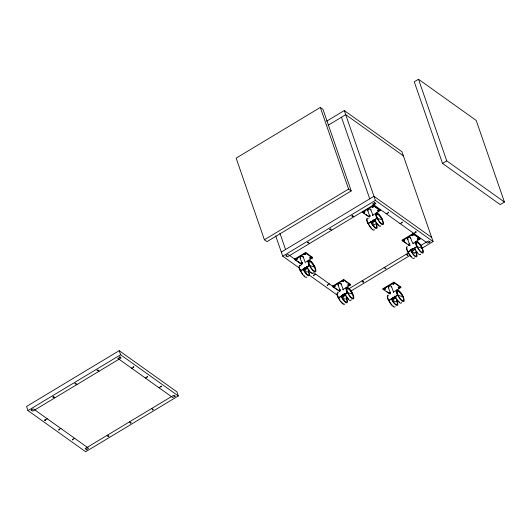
<?xml version="1.0" encoding="UTF-8"?>
<svg xmlns="http://www.w3.org/2000/svg" width="531" height="531" viewBox="0 0 531 531"><rect width="100%" height="100%" fill="white"/><g stroke="black" fill="none" stroke-linecap="round" stroke-linejoin="round"><path stroke-width="0.8" d="M333.979 285.983L334.444 286.315L335.134 285.97M343.676 280.667C341.048 282.439 345.402 280.853 342.78 281.191M384.318 288.625L384.783 288.957L385.473 288.612M394.015 283.302L392.967 283.833L393.212 283.156M400.693 287.032L393.863 282.16L382.931 288.711L383.116 289.402L390.139 294.068M411.99 234.967L412.302 235.299L413.145 234.954M417.266 238.724L417.572 239.063L418.415 238.718M313.25 272.695L313.171 273.087A6.485 1.965 58.9 0 1 310.562 272.483A6.485 1.965 58.9 0 1 306.858 267.159L309.507 265.566M337.45 293.676L337.377 294.061A6.485 1.965 58.9 0 0 337.45 295.117M351.197 299.723L351.117 300.115A6.485 1.965 58.9 0 1 348.25 299.258A6.485 1.965 58.9 0 1 344.46 293.397M367.14 219.383L367.06 219.774A6.485 1.965 58.9 0 0 367.133 220.83M406.992 247.758L406.912 248.143A6.485 1.965 58.9 0 0 406.985 249.198M401.536 302.365L401.456 302.75A6.485 1.965 58.9 0 1 398.589 301.893A6.485 1.965 58.9 0 1 394.798 296.039M414.353 257.781L414.306 258.02A6.485 1.965 58.9 0 1 410.908 256.599A6.485 1.965 58.9 0 1 407.138 249.849M297.247 258.836L296.039 259.141M304.502 253.851L305.086 253.433M363.722 211.59L364.133 212.028L364.883 211.577M368.999 215.354L369.118 215.765L369.875 215.632M370.333 215.851L369.198 216.23L369.868 215.52M339.309 289.647L340.039 289.999M340.643 290.145L339.508 290.523L340.179 289.813M389.648 292.282L389.774 292.7L390.531 292.561M412.872 243.384L420.067 238.99L413.317 234.118L402.272 240.769L409.341 245.514M309.839 257.508L310.21 257.25M306.088 261.849L312.44 258.026L312.414 257.316L305.577 252.49L294.619 259.095L294.831 259.739L301.854 264.398M312.44 258.026L305.756 253.002L294.831 259.739M372.311 215.44L380.216 210.615L373.466 205.743L362.427 212.347L369.49 217.139M302.365 262.805L301.316 262.905M86.128 449.292L86.161 449.923L87.077 449.372L85.139 448.589L173.544 395.343L175.489 396.126L174.573 396.677L174.533 396.046M130.334 422.669L130.367 423.3L131.283 422.749L129.345 421.966M152.437 409.361L152.47 409.985L153.386 409.434L151.448 408.651M342.628 289.727L350.394 285.054L350.314 284.258L343.603 279.518L332.565 286.123L332.778 286.767L339.8 291.426M350.394 285.054L343.703 280.029L332.778 286.767M419.928 239.136L419.855 238.346L412.906 233.647L402.133 240.151L406.759 243.629M385.101 268.288L385.134 268.918L386.05 268.361L384.112 267.578M407.204 254.973L407.237 255.603L408.153 255.053L406.215 254.269M429.307 241.665L429.34 242.295L430.256 241.738L428.318 240.955L420.685 245.554M393.67 291.944L400.878 287.497L394.181 282.684L383.116 289.402M398.343 286.986L398.369 287.623L399.266 286.986M320.306 107.441L236.136 158.138L264.398 239.76L267.033 241.638L351.21 190.948L322.948 109.326L320.306 107.441L348.568 189.063L351.21 190.948M326.598 121.207L344.28 110.561L401.96 151.733L433.07 241.565L421.753 248.382M328.025 125.316L345.701 114.669L403.387 155.835M418.501 79.258L414.266 81.807L442.529 163.429L500.215 204.594L504.45 202.045L476.188 120.424L418.501 79.258L446.763 160.873L504.45 202.045M264.398 239.76L348.568 189.063M281.317 252.086L373.963 196.291L431.65 237.457M119.196 350.672L26.55 406.467L27.97 410.576L85.657 451.742L178.303 395.947L176.883 391.838L119.196 350.672L120.617 354.774L178.303 395.947M275.669 235.764L282.744 256.194L375.384 200.393L433.07 241.565M27.97 410.576L120.617 354.774M286.707 255.537C284.981 257.376 286.163 254.415 288.293 254.581L296.165 260.197M374.056 202.928C375.782 201.09 374.601 204.057 372.47 203.884L427.515 243.171L429.108 242.216M31.94 409.919C30.214 411.757 31.395 408.797 33.526 408.963L88.571 448.25L86.984 449.213M119.289 357.31C121.015 355.478 119.827 358.438 117.703 358.272L172.748 397.56L174.334 396.597M442.529 163.429L446.763 160.873M368.142 223.724L370.791 222.131L372.49 222.635L375.809 220.637M370.963 221.308L371.229 221.865L374.109 220.133L375.244 220.471M377.143 218.301L374.494 219.9A6.485 1.965 58.9 0 0 378.198 225.217A6.485 1.965 58.9 0 0 380.807 225.821M299.942 265.679L301.528 264.723M386.229 213.708C388.36 213.874 389.548 210.913 387.822 212.752M374.767 224.288A2.33 0.704 58.9 0 1 374.136 224.805A2.33 0.704 58.9 0 1 372.603 222.874L372.901 222.316L371.229 221.865M307.622 261.644L309.699 260.396M45.168 420.061L47.286 418.786M131.462 368.089C133.593 368.262 134.774 365.295 133.049 367.133M300.506 270.989L303.155 269.39L304.854 269.901L307.595 268.248M307.608 267.73L306.473 267.392L303.593 269.124L305.298 269.635L305.033 269.078M307.13 271.553A2.33 0.704 58.9 0 1 306.506 272.071A2.33 0.704 58.9 0 1 304.973 270.133L305.272 269.582M314.233 275.184C312.507 277.023 313.688 274.056 315.819 274.228M399.996 223.531C402.12 223.697 403.308 220.737 401.582 222.575M59.459 429.566C57.733 431.404 58.921 428.444 61.052 428.61M145.222 377.913C147.352 378.079 148.541 375.118 146.815 376.957M327.992 285.008C326.266 286.84 327.454 283.879 329.578 284.045M413.755 233.355L415.873 232.074M73.225 439.389C71.499 441.228 72.681 438.261 74.811 438.433M158.988 387.736L161.105 386.462M415.8 242.342L417.187 241.505M346.265 288.253L347.646 287.424M407.994 252.099L410.642 250.506L412.461 251.243A2.33 0.704 58.9 0 0 414.074 253.227A2.33 0.704 58.9 0 0 414.572 252.437M410.821 249.683L411.08 250.24L413.961 248.508L415.096 248.847M416.994 246.676L414.346 248.269A6.485 1.965 58.9 0 0 418.05 253.592A6.485 1.965 58.9 0 0 420.658 254.196M348.913 288.778L408.279 253.021M412.096 250.406A2.33 0.704 58.9 0 0 412.315 250.957L412.76 250.692L412.521 250.187M412.341 251.01L415.083 249.358M345.289 294.201L344.154 293.862L342.827 294.665L343.092 295.223L342.8 294.44M338.459 298.017L341.101 296.417L342.807 296.929L346.119 294.931M341.28 295.594L341.546 296.159L344.42 294.42L345.555 294.758M344.811 294.187L347.453 292.594M351.037 290.975L410.443 255.192M345.104 298.78A2.33 0.704 58.9 0 1 344.367 299.039A2.33 0.704 58.9 0 1 342.92 297.161L342.98 296.106M395.907 291.313L397.984 290.065M395.88 297.918L393.139 299.57L391.44 299.059L388.792 300.652A6.485 1.965 58.9 0 0 392.495 305.975A6.485 1.965 58.9 0 0 395.104 306.579M395.894 297.4L394.759 297.061L391.878 298.794L393.584 299.305L393.318 298.741M395.15 296.829L397.792 295.236M395.442 301.422A2.33 0.704 58.9 0 1 394.706 301.681A2.33 0.704 58.9 0 1 393.259 299.803L393.557 299.245M302.418 263.409L301.469 263.33L302.385 262.779M409.726 244.008L408.804 244.021M409.905 244.519L408.983 244.532L409.72 243.895M339.548 290.955L339.196 290.955L339.375 291.473M390.557 293.152L389.754 292.999L390.517 292.448M300.234 265.288L299.391 265.633L299.796 266.071M294.652 259.221L301.362 263.967M377.541 218.42L382.054 219.768M417.393 246.796L421.906 248.143M411.08 250.24L412.779 250.745M309.905 265.686L314.418 267.033M307.343 267.173L306.208 266.834L306.473 267.392M398.19 295.355L402.704 296.696M347.851 292.714L352.365 294.061M341.546 296.159L343.218 296.61M380.176 210.482L373.353 205.238L372.981 205.305L373.154 205.822M372.211 206.851L373.339 206.287M394.009 282.173L394.234 282.711M301.25 263.927L301.429 264.445M309.852 257.874L310.708 257.8L310.914 257.243M347.798 284.901L348.927 284.344M374.587 202.61L375.908 203.552L287.497 256.798L286.176 255.856M362.567 212.201L362.388 211.683L364.266 213.376M365.587 214.312L368.886 216.668M352.484 215.925L353.805 216.86M330.382 229.233L331.702 230.175M386.236 291.247L388.871 293.125M308.279 242.548L309.6 243.49M362.009 280.892L363.33 281.835M298.78 262.068L301.402 263.934M313.854 272.821L339.402 291.061M282.744 256.194L299.511 268.162M309.573 275.343L337.743 295.448M119.82 356.991L121.134 357.934L32.73 411.18L31.409 410.244M97.717 370.306L99.031 371.249M75.614 383.614L76.929 384.557M53.512 396.929L54.826 397.872M107.242 435.274L108.556 436.216M403.527 240.258L404.31 240.317L404.722 239.76M400.653 286.899L400.825 287.417M304.509 254.044L305.292 254.103L305.703 253.546M378.55 209.984L378.191 210.608L377.422 210.541M412.633 249.304L412.156 248.634M373.844 219.575L374.109 220.133M372.516 220.372L372.782 220.929L372.49 220.146M394.493 296.504L394.759 297.061M393.166 297.3L393.431 297.864L393.139 297.075M392.98 297.42L393.239 297.977M344.154 293.862L344.42 294.42M342.641 294.778L342.9 295.336M304.88 267.637L305.146 268.195M304.688 267.75L304.953 268.308M410.609 237.795L412.587 243.171M407.562 238.923L410.111 245.826M370.751 209.426L373.014 215.559M367.711 210.548L369.974 216.688M391.407 286.355L393.67 292.495M388.367 287.483L390.63 293.616M341.068 283.713L343.331 289.853M338.028 284.842L340.291 290.975M303.121 256.685L305.385 262.825M300.075 257.814L302.345 263.947M419.855 238.346L420.028 238.857M413.257 233.64L413.437 234.151M412.833 233.68L413.005 234.198M408.737 245.043L408.91 245.554M402.246 240.058L402.418 240.57M402.14 240.337L402.319 240.848M380.077 210.761L380.037 210.004M344.28 110.561L375.384 200.393M373.406 205.265L373.585 205.776M400.553 287.178L400.726 287.689M341.466 117.218L369.729 198.84M393.63 282.24L393.81 282.751M362.288 211.962L362.467 212.473M383.043 288.612L383.216 289.13M350.314 284.258L350.493 284.775M343.723 279.558L343.896 280.069M343.291 279.598L343.471 280.109M332.705 285.977L332.884 286.488M312.367 257.23L312.54 257.747M305.77 252.53L305.949 253.041M305.345 252.57L305.517 253.081M294.758 258.949L294.931 259.46M279.903 233.209L285.552 249.537M368.275 210.92A1.62 0.823 -20.2 0 1 367.976 209.818A1.62 0.823 -20.2 0 1 370.074 209.041A1.62 0.823 -20.2 0 1 370.572 210.07M382.712 219.967A7.135 2.164 58.9 0 0 378.643 214.112A7.135 2.164 58.9 0 0 375.775 213.449L375.689 213.88A7.135 2.164 58.9 0 0 376.877 218.228L367.877 223.644A7.135 2.164 58.9 0 1 366.689 219.296L366.775 218.872A7.135 2.164 58.9 0 1 368.335 218.553M374.089 221.195A1.62 0.823 -20.2 0 1 373.485 221.5M370.791 222.131A6.485 1.965 58.9 0 0 374.494 227.447A6.485 1.965 58.9 0 0 377.103 228.051L377.176 227.666A6.485 1.965 58.9 0 0 376.094 223.717M370.89 221.58A5.509 1.673 58.9 0 0 374.116 226.558A5.509 1.673 58.9 0 0 376.552 227.281L376.618 226.956A5.509 1.673 58.9 0 0 375.696 223.597M372.463 222.582A2.33 0.704 58.9 0 1 372.171 221.779M374.455 229.651A6.485 1.965 58.9 0 1 371.056 228.224A6.485 1.965 58.9 0 1 367.286 221.473M373.041 229.266A5.509 1.673 58.9 0 1 372.702 229.126M371.468 228.151A5.509 1.673 58.9 0 1 370.114 226.518M369.676 225.881A5.509 1.673 58.9 0 1 369.264 225.21M368.886 224.527A5.509 1.673 58.9 0 1 368.541 223.843M368.242 223.173A5.509 1.673 58.9 0 1 368.003 222.529M379.054 225.297A5.509 1.673 58.9 0 1 376.466 222.695M376.034 222.051A5.509 1.673 58.9 0 1 374.893 220.02M408.127 239.295A1.62 0.823 -20.2 0 1 407.748 238.28A1.62 0.823 -20.2 0 1 409.666 237.41A1.62 0.823 -20.2 0 1 410.589 238.167M422.57 248.342A7.135 2.164 58.9 0 0 418.494 242.488A7.135 2.164 58.9 0 0 415.627 241.824L415.541 242.249A7.135 2.164 58.9 0 0 416.729 246.596L407.728 252.019A7.135 2.164 58.9 0 1 406.54 247.672L406.627 247.247A7.135 2.164 58.9 0 1 407.357 246.676M414.26 249.318A1.62 0.823 -20.2 0 1 413.941 249.57M411.784 249.935A1.62 0.823 -20.2 0 1 411.671 249.862M411.83 248.886A1.62 0.823 -20.2 0 1 411.983 248.76M413.715 243.477A6.485 1.965 58.9 0 1 414.007 243.417M410.297 249.716A6.485 1.965 58.9 0 0 414.087 255.57A6.485 1.965 58.9 0 0 416.954 256.427L417.034 256.042A6.485 1.965 58.9 0 0 415.952 252.086M410.742 249.955A5.509 1.673 58.9 0 0 413.968 254.926A5.509 1.673 58.9 0 0 416.404 255.657L416.47 255.331A5.509 1.673 58.9 0 0 415.554 251.966M411.319 256.526A5.509 1.673 58.9 0 1 409.965 254.893M409.116 253.586A5.509 1.673 58.9 0 1 408.392 252.218M417.22 252.212A5.509 1.673 58.9 0 1 416.317 251.063M415.474 249.756A5.509 1.673 58.9 0 1 414.744 248.389M300.334 258.079A1.62 0.823 -20.2 0 1 300.533 256.904A1.62 0.823 -20.2 0 1 302.557 256.32A1.62 0.823 -20.2 0 1 302.935 257.329M315.082 267.232A7.135 2.164 58.9 0 0 311.007 261.378A7.135 2.164 58.9 0 0 308.139 260.714L308.053 261.139A7.135 2.164 58.9 0 0 309.241 265.487L300.241 270.91A7.135 2.164 58.9 0 1 299.053 266.562L299.139 266.131A7.135 2.164 58.9 0 1 300.254 265.626M306.453 268.46A1.62 0.823 -20.2 0 1 306.062 268.673M303.155 269.39A6.485 1.965 58.9 0 0 306.858 274.713A6.485 1.965 58.9 0 0 309.467 275.317L309.546 274.925A6.485 1.965 58.9 0 0 308.465 270.976M303.254 268.839A5.509 1.673 58.9 0 0 306.48 273.817A5.509 1.673 58.9 0 0 308.916 274.547L308.982 274.215A5.509 1.673 58.9 0 0 308.066 270.856M304.827 269.848A2.33 0.704 58.9 0 1 304.535 269.044M306.818 276.91A6.485 1.965 58.9 0 1 303.686 275.781A6.485 1.965 58.9 0 1 299.869 269.443M299.65 268.732A6.485 1.965 58.9 0 1 299.504 268.089M304.681 276.147A5.509 1.673 58.9 0 1 304.27 275.821M302.929 274.381A5.509 1.673 58.9 0 1 301.628 272.469M301.25 271.786A5.509 1.673 58.9 0 1 300.612 270.438M300.367 269.794A5.509 1.673 58.9 0 1 300.174 269.19M312.062 272.755A5.509 1.673 58.9 0 1 311.763 272.702M311.033 272.323A5.509 1.673 58.9 0 1 310.622 271.998M309.281 270.558A5.509 1.673 58.9 0 1 307.987 268.646M307.602 267.963A5.509 1.673 58.9 0 1 306.964 266.608M338.586 285.207A1.62 0.823 -20.2 0 1 338.287 284.105A1.62 0.823 -20.2 0 1 340.384 283.328A1.62 0.823 -20.2 0 1 340.882 284.357M353.029 294.26A7.135 2.164 58.9 0 0 348.953 288.406A7.135 2.164 58.9 0 0 346.086 287.742L346 288.167A7.135 2.164 58.9 0 0 347.188 292.515L338.194 297.937A7.135 2.164 58.9 0 1 336.999 293.59L337.085 293.158A7.135 2.164 58.9 0 1 338.645 292.84M344.944 294.964A1.62 0.823 -20.2 0 1 344.845 295.097M344.4 295.488A1.62 0.823 -20.2 0 1 343.796 295.787M341.101 296.417A6.485 1.965 58.9 0 0 344.805 301.741A6.485 1.965 58.9 0 0 347.413 302.345L347.493 301.953A6.485 1.965 58.9 0 0 346.411 298.004M341.207 295.867A5.509 1.673 58.9 0 0 344.427 300.845A5.509 1.673 58.9 0 0 346.869 301.575L346.929 301.243A5.509 1.673 58.9 0 0 346.013 297.884M342.774 296.875A2.33 0.704 58.9 0 1 342.482 296.072M344.765 303.938A6.485 1.965 58.9 0 1 341.367 302.511A6.485 1.965 58.9 0 1 337.597 295.76M343.358 303.559A5.509 1.673 58.9 0 1 343.013 303.413M342.628 303.174A5.509 1.673 58.9 0 1 340.875 301.409M339.993 300.168A5.509 1.673 58.9 0 1 338.313 296.822M348.568 299.026A5.509 1.673 58.9 0 1 346.345 296.344M345.933 295.674A5.509 1.673 58.9 0 1 344.911 293.636M388.924 287.848A1.62 0.823 -20.2 0 1 388.626 286.747A1.62 0.823 -20.2 0 1 390.723 285.97A1.62 0.823 -20.2 0 1 391.221 286.999M403.368 296.895A7.135 2.164 58.9 0 0 399.292 291.048A7.135 2.164 58.9 0 0 396.425 290.384L396.338 290.809A7.135 2.164 58.9 0 0 397.527 295.156L388.526 300.573A7.135 2.164 58.9 0 1 387.338 296.225L387.424 295.8A7.135 2.164 58.9 0 1 388.539 295.296M394.739 298.123A1.62 0.823 -20.2 0 1 394.347 298.342M391.44 299.059A6.485 1.965 58.9 0 0 395.144 304.382A6.485 1.965 58.9 0 0 397.752 304.986L397.832 304.595A6.485 1.965 58.9 0 0 396.75 300.646M391.539 298.508A5.509 1.673 58.9 0 0 394.765 303.486A5.509 1.673 58.9 0 0 397.201 304.217L397.268 303.885A5.509 1.673 58.9 0 0 396.352 300.526M393.113 299.511A2.33 0.704 58.9 0 1 392.821 298.714M388.446 299.869A6.485 1.965 58.9 0 1 387.71 296.703L387.789 296.318A6.485 1.965 58.9 0 1 387.942 296.032M393.697 306.201A5.509 1.673 58.9 0 1 393.352 306.055M392.117 305.079A5.509 1.673 58.9 0 1 389.913 302.139M389.535 301.455A5.509 1.673 58.9 0 1 389.19 300.772M399.704 302.225A5.509 1.673 58.9 0 1 399.319 301.993M398.907 301.661A5.509 1.673 58.9 0 1 396.684 298.98M395.887 297.632A5.509 1.673 58.9 0 1 395.542 296.948M44.564 420.121C45.653 421.335 46.151 418.607 44.564 420.121M52.901 396.989C53.996 398.204 54.487 395.476 52.901 396.989M75.004 383.674C76.099 384.895 76.59 382.161 75.004 383.674M97.107 370.366C98.202 371.581 98.693 368.853 97.107 370.366M107.952 436.276C109.041 437.491 109.539 434.763 107.952 436.276M160.495 386.522C161.59 387.736 162.081 385.002 160.495 386.522M296.205 259.467C297.3 260.688 297.791 257.953 296.205 259.467M304.681 254.369C305.77 255.584 306.261 252.856 304.681 254.369M307.675 242.607C308.763 243.822 309.254 241.087 307.675 242.607M329.778 229.292C330.866 230.507 331.357 227.779 329.778 229.292M334.158 286.494C335.247 287.716 335.738 284.981 334.158 286.494M351.874 215.984C352.969 217.199 353.46 214.464 351.874 215.984M363.841 212.208C364.936 213.422 365.428 210.694 363.841 212.208M372.311 207.103C373.406 208.318 373.897 205.59 372.311 207.103M362.719 281.895C363.815 283.109 364.306 280.381 362.719 281.895M384.497 289.136C385.586 290.351 386.077 287.623 384.497 289.136M392.967 284.039C394.055 285.253 394.546 282.519 392.967 284.039M403.693 240.583C404.788 241.797 405.279 239.069 403.693 240.583M412.169 235.479C413.257 236.693 413.749 233.965 412.169 235.479M415.269 232.133C416.357 233.348 416.848 230.62 415.269 232.133M309.951 258.126C311.02 259.354 311.558 256.619 309.951 258.126M347.905 285.154C348.967 286.382 349.504 283.647 347.905 285.154M377.587 210.867C378.656 212.095 379.194 209.36 377.587 210.867M398.243 287.795C399.305 289.023 399.843 286.289 398.243 287.795M417.439 239.235C418.508 240.47 419.045 237.729 417.439 239.235M308.504 261.225L308.425 261.617A6.485 1.965 58.9 0 0 311.624 269.071A6.485 1.965 58.9 0 0 315.819 271.487L315.899 271.102A6.485 1.965 58.9 0 0 312.699 263.641A6.485 1.965 58.9 0 0 308.504 261.225M309.055 261.995L308.989 262.327A5.509 1.673 58.9 0 0 311.704 268.666A5.509 1.673 58.9 0 0 315.268 270.717L315.334 270.392A5.509 1.673 58.9 0 0 312.62 264.046A5.509 1.673 58.9 0 0 309.055 261.995M346.451 288.253L346.371 288.645A6.485 1.965 58.9 0 0 349.571 296.106A6.485 1.965 58.9 0 0 353.765 298.515L353.845 298.13A6.485 1.965 58.9 0 0 350.652 290.669A6.485 1.965 58.9 0 0 346.451 288.253M347.002 289.023L346.935 289.355A5.509 1.673 58.9 0 0 349.65 295.694A5.509 1.673 58.9 0 0 353.221 297.745L353.281 297.42A5.509 1.673 58.9 0 0 350.566 291.074A5.509 1.673 58.9 0 0 347.002 289.023M376.14 213.966L376.061 214.351A6.485 1.965 58.9 0 0 379.253 221.812A6.485 1.965 58.9 0 0 383.455 224.228L383.535 223.843A6.485 1.965 58.9 0 0 380.335 216.382A6.485 1.965 58.9 0 0 376.14 213.966M376.685 214.736L376.618 215.062A5.509 1.673 58.9 0 0 379.34 221.407A5.509 1.673 58.9 0 0 382.904 223.458L382.97 223.126A5.509 1.673 58.9 0 0 380.256 216.787A5.509 1.673 58.9 0 0 376.685 214.736M396.79 290.895L396.71 291.28A6.485 1.965 58.9 0 0 399.909 298.741A6.485 1.965 58.9 0 0 404.104 301.157L404.184 300.772A6.485 1.965 58.9 0 0 400.985 293.311A6.485 1.965 58.9 0 0 396.79 290.895M397.341 291.665L397.274 291.99A5.509 1.673 58.9 0 0 399.989 298.336A5.509 1.673 58.9 0 0 403.553 300.387L403.62 300.061A5.509 1.673 58.9 0 0 400.905 293.716A5.509 1.673 58.9 0 0 397.341 291.665M415.992 242.335L415.912 242.727A6.485 1.965 58.9 0 0 419.112 250.187A6.485 1.965 58.9 0 0 423.307 252.603L423.386 252.212A6.485 1.965 58.9 0 0 420.187 244.751A6.485 1.965 58.9 0 0 415.992 242.335M416.543 243.105L416.477 243.437A5.509 1.673 58.9 0 0 419.191 249.776A5.509 1.673 58.9 0 0 422.756 251.833L422.822 251.502A5.509 1.673 58.9 0 0 420.107 245.163A5.509 1.673 58.9 0 0 416.543 243.105"/></g></svg>
